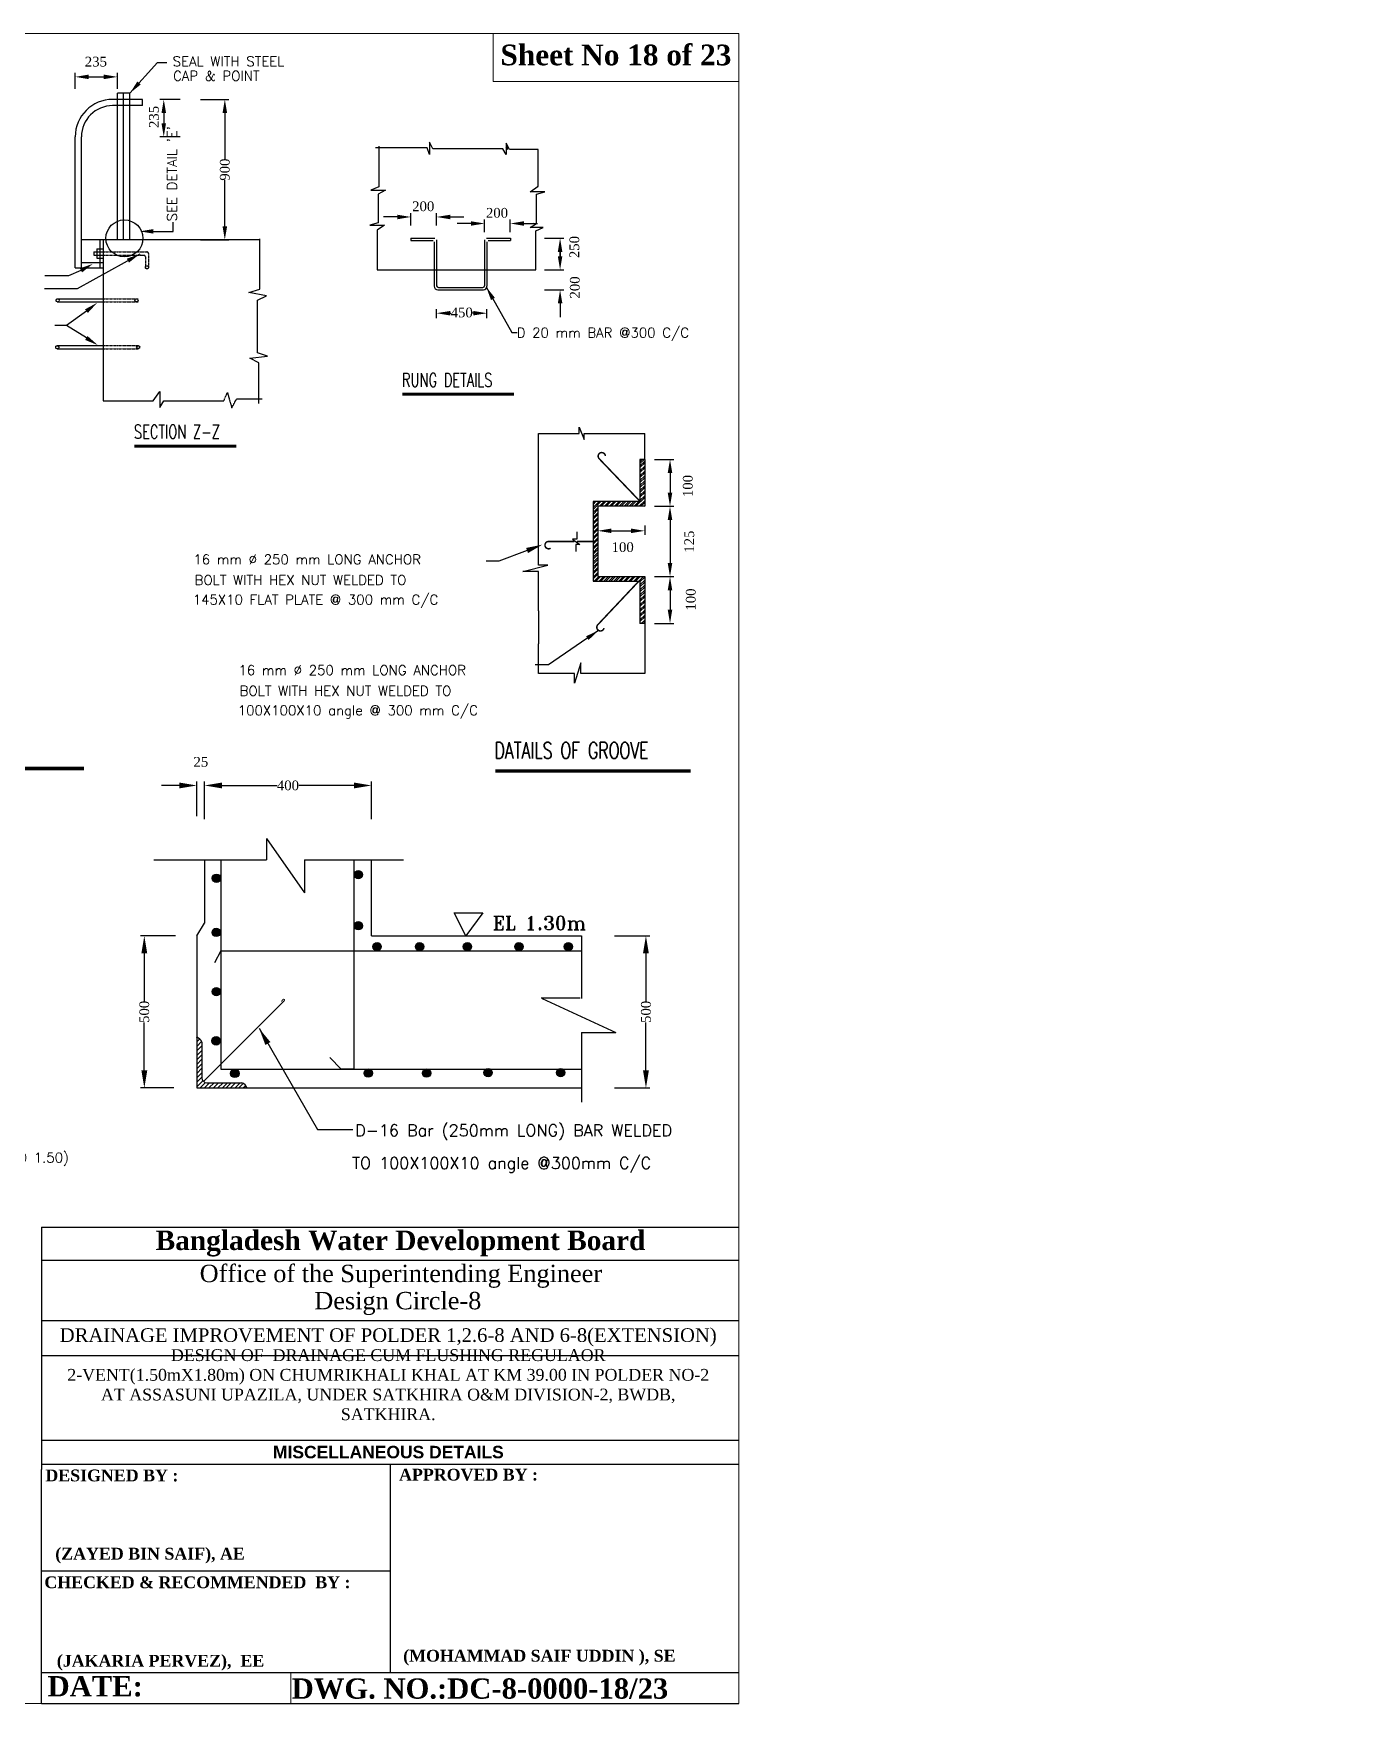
# Model space of a CAD drawing. Extents: x -545075 to 1728153, y -708141 to -305611.
# Drawn here: x 1066525 to 1100137, y -654682 to -611896 of the extents above; entities that cross this region are included whole.
import ezdxf
from ezdxf.enums import TextEntityAlignment as Align

# ---------------------------------------------------------------- set-up
doc = ezdxf.new("R2010")
doc.units = 0
doc.header["$MEASUREMENT"] = 0
doc.linetypes.add('HIDDEN', pattern=[0.375, 0.25, -0.125])
doc.layers.get('0').update_dxf_attribs({"linetype": 'CONTINUOUS'})
doc.layers.get('DEFPOINTS').update_dxf_attribs({"linetype": 'CONTINUOUS'})
doc.layers.add('Left Bank Profile', color=7, linetype='CONTINUOUS', lineweight=25)
doc.layers.add('LINE', color=7, linetype='CONTINUOUS')
doc.styles.add('Arial-200', font='arial.ttf')
doc.styles.add('BIG', font='ROMANT.SHX')
doc.styles.get("Standard").update_dxf_attribs({"font": 'times.ttf', "height": 250})
doc.dimstyles.new('3', dxfattribs={"dimtxt": 225, "dimasz": 350, "dimexe": 100, "dimexo": 25, "dimgap": 9, "dimtad": 0, "dimdec": 0, "dimzin": 0, "dimdsep": 46, "dimtxsty": 'Standard', "dimcen": 0, "dimclrt": 256, "dimadec": 0, "dimazin": 0, "dimtfac": 1, "dimtdec": 0, "dimtofl": 0, "dimtmove": 2, "dimatfit": 3, "dimfxl": 1, "dimtolj": 1, "dimtzin": 0, "dimarcsym": 0})

# ---------------------------------------------------------------- blocks, each defined once
blk = doc.blocks.new('*D52')
at = {"layer": 'DEFPOINTS', "color": 0, "lineweight": -2}
for p in [(1070780, -613586), (1070781, -617186), (1071428, -617186)]:
    blk.add_point(p, dxfattribs=at)
at = {"layer": 'LINE', "color": 0, "lineweight": -2}
for p, q in [((1070805, -613586), (1071528, -613586)), ((1071428, -613936), (1071428, -615114)), ((1071428, -616836), (1071428, -615658)), ((1070806, -617186), (1071528, -617186))]:
    blk.add_line(p, q, dxfattribs=at)
for points in [[(1071370, -613936), (1071487, -613936), (1071428, -613586)], [(1071370, -616836), (1071487, -616836), (1071428, -617186)]]:
    blk.add_solid(points, dxfattribs=at)
at = {"layer": 'LINE', "insert": (1071428, -615386), "char_height": 250, "attachment_point": 5, "rotation": 90}
blk.add_mtext('\\A1;900', dxfattribs=at)
blk = doc.blocks.new('*D66')
at = {"layer": 'DEFPOINTS', "color": 0, "lineweight": -2}
for p in [(1079596, -617953), (1079596, -618464), (1080016, -618464)]:
    blk.add_point(p, dxfattribs=at)
at = {"layer": 'LINE', "color": 0, "lineweight": -2}
for p, q in [((1080016, -617603), (1080016, -617253)), ((1079621, -617953), (1080116, -617953)), ((1079621, -618464), (1080116, -618464)), ((1080016, -618814), (1080016, -619164))]:
    blk.add_line(p, q, dxfattribs=at)
for points in [[(1079958, -617603), (1080075, -617603), (1080016, -617953)], [(1079958, -618814), (1080075, -618814), (1080016, -618464)]]:
    blk.add_solid(points, dxfattribs=at)
at = {"layer": 'LINE', "insert": (1080394, -618404), "char_height": 250, "attachment_point": 5, "rotation": 90}
blk.add_mtext('\\A1;200', dxfattribs=at)
blk = doc.blocks.new('*D69')
at = {"layer": 'DEFPOINTS', "color": 0, "lineweight": -2}
for p in [(1078143, -619064), (1076852, -619220), (1078143, -619220)]:
    blk.add_point(p, dxfattribs=at)
at = {"layer": 'LINE', "color": 0, "lineweight": -2}
for p, q in [((1076852, -619195), (1076852, -618964)), ((1077202, -619064), (1077221, -619064)), ((1077793, -619064), (1077774, -619064)), ((1078143, -619195), (1078143, -618964))]:
    blk.add_line(p, q, dxfattribs=at)
for points in [[(1077202, -619006), (1077202, -619122), (1076852, -619064)], [(1077793, -619006), (1077793, -619122), (1078143, -619064)]]:
    blk.add_solid(points, dxfattribs=at)
at = {"layer": 'LINE', "insert": (1077497, -619047), "char_height": 250, "attachment_point": 5}
blk.add_mtext('\\A1;450', dxfattribs=at)
blk = doc.blocks.new('*D37')
at = {"layer": 'DEFPOINTS', "color": 0, "lineweight": -2}
for p in [(1079596, -617144), (1079596, -617953), (1080016, -617953)]:
    blk.add_point(p, dxfattribs=at)
at = {"layer": 'LINE', "color": 0, "lineweight": -2}
for p, q in [((1079621, -617144), (1080116, -617144)), ((1080016, -617494), (1080016, -617603)), ((1079621, -617953), (1080116, -617953))]:
    blk.add_line(p, q, dxfattribs=at)
for points in [[(1079958, -617494), (1080075, -617494), (1080016, -617144)], [(1079958, -617603), (1080075, -617603), (1080016, -617953)]]:
    blk.add_solid(points, dxfattribs=at)
at = {"layer": 'LINE', "insert": (1080383, -617370), "char_height": 250, "attachment_point": 5, "rotation": 90}
blk.add_mtext('\\A1;250', dxfattribs=at)
blk = doc.blocks.new('*D38')
at = {"layer": 'DEFPOINTS', "color": 0, "lineweight": -2}
for p in [(1078741, -616766), (1078081, -617010), (1078741, -617010)]:
    blk.add_point(p, dxfattribs=at)
at = {"layer": 'LINE', "color": 0, "lineweight": -2}
for p, q in [((1077731, -616766), (1077381, -616766)), ((1078081, -616985), (1078081, -616666)), ((1078741, -616985), (1078741, -616666)), ((1079091, -616766), (1079441, -616766))]:
    blk.add_line(p, q, dxfattribs=at)
for points in [[(1077731, -616708), (1077731, -616824), (1078081, -616766)], [(1079091, -616708), (1079091, -616824), (1078741, -616766)]]:
    blk.add_solid(points, dxfattribs=at)
at = {"layer": 'LINE', "insert": (1078400, -616494), "char_height": 250, "attachment_point": 5}
blk.add_mtext('\\A1;200', dxfattribs=at)
blk = doc.blocks.new('*D39')
at = {"layer": 'DEFPOINTS', "color": 0, "lineweight": -2}
for p in [(1076193, -616843), (1076852, -616599), (1076852, -616843)]:
    blk.add_point(p, dxfattribs=at)
at = {"layer": 'LINE', "color": 0, "lineweight": -2}
for p, q in [((1076193, -616818), (1076193, -616499)), ((1076852, -616818), (1076852, -616499)), ((1075843, -616599), (1075493, -616599)), ((1077202, -616599), (1077552, -616599))]:
    blk.add_line(p, q, dxfattribs=at)
for points in [[(1075843, -616541), (1075843, -616658), (1076193, -616599)], [(1077202, -616541), (1077202, -616658), (1076852, -616599)]]:
    blk.add_solid(points, dxfattribs=at)
at = {"layer": 'LINE', "insert": (1076511, -616327), "char_height": 250, "attachment_point": 5}
blk.add_mtext('\\A1;200', dxfattribs=at)
blk = doc.blocks.new('*D41')
at = {"layer": 'DEFPOINTS', "color": 0, "lineweight": -2}
for p in [(1070306, -613586), (1069864, -614546), (1070307, -614546)]:
    blk.add_point(p, dxfattribs=at)
at = {"layer": 'LINE', "color": 0, "lineweight": -2}
for p, q in [((1070281, -613586), (1069764, -613586)), ((1069864, -613936), (1069864, -614196)), ((1070282, -614546), (1069764, -614546))]:
    blk.add_line(p, q, dxfattribs=at)
for points in [[(1069806, -613936), (1069923, -613936), (1069864, -613586)], [(1069806, -614196), (1069923, -614196), (1069864, -614546)]]:
    blk.add_solid(points, dxfattribs=at)
at = {"layer": 'LINE', "insert": (1069613, -614037), "char_height": 250, "attachment_point": 5, "rotation": 90}
blk.add_mtext('\\A1;235', dxfattribs=at)
blk = doc.blocks.new('*D42')
at = {"layer": 'DEFPOINTS', "color": 0, "lineweight": -2}
for p in [(1068677, -613010), (1067595, -613337), (1068677, -613337)]:
    blk.add_point(p, dxfattribs=at)
at = {"layer": 'LINE', "color": 0, "lineweight": -2}
for p, q in [((1067595, -613312), (1067595, -612910)), ((1067945, -613010), (1068327, -613010)), ((1068677, -613312), (1068677, -612910))]:
    blk.add_line(p, q, dxfattribs=at)
for points in [[(1067945, -612951), (1067945, -613068), (1067595, -613010)], [(1068327, -612951), (1068327, -613068), (1068677, -613010)]]:
    blk.add_solid(points, dxfattribs=at)
at = {"layer": 'LINE', "insert": (1068126, -612621), "char_height": 250, "attachment_point": 5}
blk.add_mtext('\\A1;235', dxfattribs=at)
blk = doc.blocks.new('*D88')
at = {"layer": 'DEFPOINTS', "color": 0, "lineweight": -2}
for p in [(1082406, -624011), (1082406, -625811), (1082832, -625811)]:
    blk.add_point(p, dxfattribs=at)
at = {"layer": 'LINE', "color": 0, "lineweight": -2}
for p, q in [((1082431, -624011), (1082932, -624011)), ((1082832, -624361), (1082832, -625461)), ((1082431, -625811), (1082932, -625811))]:
    blk.add_line(p, q, dxfattribs=at)
for points in [[(1082773, -624361), (1082890, -624361), (1082832, -624011)], [(1082773, -625461), (1082890, -625461), (1082832, -625811)]]:
    blk.add_solid(points, dxfattribs=at)
at = {"layer": 'LINE', "insert": (1083288, -623491), "char_height": 250, "attachment_point": 5, "rotation": 90}
blk.add_mtext('\\A1;100', dxfattribs=at)
blk = doc.blocks.new('*D89')
at = {"layer": 'DEFPOINTS', "color": 0, "lineweight": -2}
for p in [(1082406, -622810), (1082406, -624011), (1082832, -624011)]:
    blk.add_point(p, dxfattribs=at)
at = {"layer": 'LINE', "color": 0, "lineweight": -2}
for p, q in [((1082431, -622810), (1082932, -622810)), ((1082832, -623160), (1082832, -623661)), ((1082431, -624011), (1082932, -624011))]:
    blk.add_line(p, q, dxfattribs=at)
for points in [[(1082773, -623160), (1082890, -623160), (1082832, -622810)], [(1082773, -623661), (1082890, -623661), (1082832, -624011)]]:
    blk.add_solid(points, dxfattribs=at)
at = {"layer": 'LINE', "insert": (1083326, -624917), "char_height": 250, "attachment_point": 5, "rotation": 90}
blk.add_mtext('\\A1;125', dxfattribs=at)
blk = doc.blocks.new('*D90')
at = {"layer": 'DEFPOINTS', "color": 0, "lineweight": -2}
for p in [(1082406, -625811), (1082406, -627011), (1082832, -627011)]:
    blk.add_point(p, dxfattribs=at)
at = {"layer": 'LINE', "color": 0, "lineweight": -2}
for p, q in [((1082431, -625811), (1082932, -625811)), ((1082832, -626161), (1082832, -626661)), ((1082431, -627011), (1082932, -627011))]:
    blk.add_line(p, q, dxfattribs=at)
for points in [[(1082773, -626161), (1082890, -626161), (1082832, -625811)], [(1082773, -626661), (1082890, -626661), (1082832, -627011)]]:
    blk.add_solid(points, dxfattribs=at)
at = {"layer": 'LINE', "insert": (1083364, -626399), "char_height": 250, "attachment_point": 5, "rotation": 90}
blk.add_mtext('\\A1;100', dxfattribs=at)
blk = doc.blocks.new('*D212')
at = {"layer": 'DEFPOINTS', "color": 0, "lineweight": -2}
for p in [(1080983, -624480), (1082183, -624480), (1082183, -624639)]:
    blk.add_point(p, dxfattribs=at)
at = {"layer": 'LINE', "color": 0, "lineweight": -2}
for p, q in [((1080983, -624505), (1080983, -624739)), ((1081333, -624639), (1081833, -624639)), ((1082183, -624505), (1082183, -624739))]:
    blk.add_line(p, q, dxfattribs=at)
for points in [[(1081333, -624580), (1081333, -624697), (1080983, -624639)], [(1081833, -624580), (1081833, -624697), (1082183, -624639)]]:
    blk.add_solid(points, dxfattribs=at)
at = {"layer": 'LINE', "insert": (1081620, -625058), "char_height": 250, "attachment_point": 5}
blk.add_mtext('\\A1;100', dxfattribs=at)
blk = doc.blocks.new('*D224')
at = {"layer": 'DEFPOINTS', "color": 0, "lineweight": -2}
for p in [(1070907, -631162), (1070709, -631974), (1070907, -631974)]:
    blk.add_point(p, dxfattribs=at)
at = {"layer": 'LINE', "color": 0, "lineweight": -2}
for p, q in [((1070709, -631949), (1070709, -631062)), ((1070907, -631949), (1070907, -631062)), ((1070259, -631162), (1069809, -631162)), ((1071357, -631162), (1071807, -631162))]:
    blk.add_line(p, q, dxfattribs=at)
for points in [[(1070259, -631087), (1070259, -631237), (1070709, -631162)], [(1071357, -631087), (1071357, -631237), (1070907, -631162)]]:
    blk.add_solid(points, dxfattribs=at)
at = {"layer": 'LINE', "insert": (1070815, -630558), "char_height": 250, "attachment_point": 5}
blk.add_mtext('\\A1;25', dxfattribs=at)
blk = doc.blocks.new('*D225')
at = {"layer": 'DEFPOINTS', "color": 0, "lineweight": -2}
for p in [(1075183, -631162), (1070907, -632053), (1075183, -632053)]:
    blk.add_point(p, dxfattribs=at)
at = {"layer": 'LINE', "color": 0, "lineweight": -2}
for p, q in [((1070907, -632028), (1070907, -631062)), ((1075183, -632028), (1075183, -631062)), ((1071357, -631162), (1072768, -631162)), ((1074733, -631162), (1073321, -631162))]:
    blk.add_line(p, q, dxfattribs=at)
for points in [[(1071357, -631087), (1071357, -631237), (1070907, -631162)], [(1074733, -631087), (1074733, -631237), (1075183, -631162)]]:
    blk.add_solid(points, dxfattribs=at)
at = {"layer": 'LINE', "insert": (1073045, -631162), "char_height": 250, "attachment_point": 5}
blk.add_mtext('\\A1;400', dxfattribs=at)
blk = doc.blocks.new('*D226')
at = {"layer": 'DEFPOINTS', "color": 0, "lineweight": -2}
for p in [(1081389, -635012), (1081389, -638912), (1082215, -638912)]:
    blk.add_point(p, dxfattribs=at)
at = {"layer": 'LINE', "color": 0, "lineweight": -2}
for p, q in [((1081414, -635012), (1082315, -635012)), ((1082215, -635462), (1082215, -636692)), ((1082215, -638462), (1082215, -637232)), ((1081414, -638912), (1082315, -638912))]:
    blk.add_line(p, q, dxfattribs=at)
for points in [[(1082140, -635462), (1082290, -635462), (1082215, -635012)], [(1082140, -638462), (1082290, -638462), (1082215, -638912)]]:
    blk.add_solid(points, dxfattribs=at)
at = {"layer": 'LINE', "insert": (1082215, -636962), "char_height": 250, "attachment_point": 5, "rotation": 90}
blk.add_mtext('\\A1;500', dxfattribs=at)
blk = doc.blocks.new('*D227')
at = {"layer": 'DEFPOINTS', "color": 0, "lineweight": -2}
for p in [(1070188, -635012), (1069366, -638912), (1070146, -638912)]:
    blk.add_point(p, dxfattribs=at)
at = {"layer": 'LINE', "color": 0, "lineweight": -2}
for p, q in [((1070163, -635012), (1069266, -635012)), ((1069366, -635462), (1069366, -636692)), ((1069366, -638462), (1069366, -637232)), ((1070121, -638912), (1069266, -638912))]:
    blk.add_line(p, q, dxfattribs=at)
for points in [[(1069291, -635462), (1069441, -635462), (1069366, -635012)], [(1069291, -638462), (1069441, -638462), (1069366, -638912)]]:
    blk.add_solid(points, dxfattribs=at)
at = {"layer": 'LINE', "insert": (1069366, -636962), "char_height": 250, "attachment_point": 5, "rotation": 90}
blk.add_mtext('\\A1;500', dxfattribs=at)

msp = doc.modelspace()

# ---------------------------------------------------------------- hatches: boundary and pattern name
at = {"layer": 'LINE'}
for points in [[(1071322.201, -633537.68, 1), (1071107.734, -633537.68, 0.387338109), (1071205.05, -633644.454), (1071224.886, -633644.454, 0.387338109)], [(1074955.619, -633447.68, 1), (1074741.151, -633447.68, 0.387338109), (1074838.467, -633554.454), (1074858.303, -633554.454, 0.387338109)], [(1071314.619, -634926.68, 1), (1071100.151, -634926.68, 0.387338109), (1071197.467, -635033.454), (1071217.303, -635033.454, 0.387338109)], [(1074955.619, -634755.68, 1), (1074741.151, -634755.68, 0.387338109), (1074838.467, -634862.454), (1074858.303, -634862.454, 0.387338109)], [(1075436.608, -635290.712, 1), (1075222.141, -635290.712, 0.387338109), (1075319.456, -635397.486), (1075339.292, -635397.486, 0.387338109)], [(1076524.561, -635290.712, 1), (1076310.094, -635290.712, 0.387338109), (1076407.41, -635397.486), (1076427.246, -635397.486, 0.387338109)], [(1077748.671, -635290.712, 1), (1077534.204, -635290.712, 0.387338109), (1077631.519, -635397.486), (1077651.355, -635397.486, 0.387338109)], [(1079067.892, -635290.712, 1), (1078853.425, -635290.712, 0.387338109), (1078950.741, -635397.486), (1078970.577, -635397.486, 0.387338109)], [(1080334.159, -635290.712, 1), (1080119.692, -635290.712, 0.387338109), (1080217.007, -635397.486), (1080236.843, -635397.486, 0.387338109)], [(1071318.619, -636444.68, 1), (1071104.151, -636444.68, 0.387338109), (1071201.467, -636551.454), (1071221.303, -636551.454, 0.387338109)], [(1071312.619, -637703.68, 1), (1071098.151, -637703.68, 0.387338109), (1071195.467, -637810.454), (1071215.303, -637810.454, 0.387338109)], [(1071791.619, -638538.68, 1), (1071577.151, -638538.68, 0.387338109), (1071674.467, -638645.454), (1071694.303, -638645.454, 0.387338109)], [(1075209.656, -638529.945, 1), (1074995.189, -638529.945, 0.387338109), (1075092.505, -638636.719), (1075112.341, -638636.719, 0.387338109)], [(1076702.706, -638529.945, 1), (1076488.239, -638529.945, 0.387338109), (1076585.554, -638636.719), (1076605.39, -638636.719, 0.387338109)], [(1078280.001, -638519.714, 1), (1078065.533, -638519.714, 0.387338109), (1078162.849, -638626.488), (1078182.685, -638626.488, 0.387338109)], [(1080137.795, -638519.714, 1), (1079923.328, -638519.714, 0.387338109), (1080020.644, -638626.488), (1080040.48, -638626.488, 0.387338109)]]:
    msp.add_hatch(color=256, dxfattribs=at).paths.add_polyline_path(points)

# ---------------------------------------------------------------- linework, layer by layer
at = {"linetype": 'Continuous'}
for p, q in [((1068677.222, -617186.084), (1068677.222, -613426.084)), ((1068837.222, -617186.084), (1068837.222, -613426.084)), ((1068997.222, -617186.084), (1068997.222, -613426.084)), ((1068494.816, -613586.084), (1068494.816, -613586.084)), ((1069317.222, -613746.084), (1069317.222, -613586.084)), ((1067594.816, -617902.097), (1067594.816, -614546.084)), ((1067754.816, -617902.097), (1067754.816, -614546.084)), ((1076611.535, -614829.432), (1075290.875, -614829.432)), ((1075374.283, -614787.777), (1075374.283, -615829.161)), ((1076674.092, -614996.054), (1076611.535, -614829.432)), ((1076674.092, -614683.638), (1076674.092, -614996.054)), ((1076757.501, -614850.26), (1076674.092, -614683.638)), ((1078634.196, -614704.466), (1078634.196, -614996.054)), ((1078717.605, -614871.088), (1078634.196, -614704.466)), ((1078550.787, -614850.26), (1076757.501, -614850.26)), ((1078634.196, -614996.054), (1078550.787, -614850.26)), ((1079455.404, -614871.088), (1078717.605, -614871.088)), ((1079455.404, -615808.334), (1079455.404, -614871.088)), ((1075374.283, -615829.161), (1075165.762, -615912.472)), ((1075165.762, -615912.472), (1075541.101, -615912.472)), ((1075541.101, -615912.472), (1075353.431, -616016.611)), ((1075353.431, -616016.611), (1075353.431, -616745.58)), ((1079246.883, -615954.127), (1079455.404, -615808.334)), ((1079622.222, -615954.127), (1079246.883, -615954.127)), ((1079413.7, -616016.611), (1079622.222, -615954.127)), ((1079413.7, -616766.407), (1079413.7, -616016.611)), ((1075353.431, -616745.58), (1075144.91, -616808.063)), ((1075144.91, -616808.063), (1075520.249, -616808.063)), ((1075520.249, -616808.063), (1075332.579, -616933.029)), ((1075332.579, -616933.029), (1075332.579, -617953.586)), ((1079246.883, -616870.546), (1079413.7, -616766.407)), ((1079580.517, -616870.546), (1079246.883, -616870.546)), ((1079392.848, -616953.857), (1079580.517, -616870.546)), ((1079392.848, -617953.586), (1079392.848, -616953.857)), ((1076192.597, -617143.586), (1076807.597, -617143.586)), ((1076192.597, -617143.586), (1076192.597, -617203.586)), ((1076192.597, -617203.586), (1076762.597, -617203.586)), ((1076792.597, -617233.586), (1076792.597, -618373.586)), ((1076852.597, -617188.586), (1076852.597, -618358.586)), ((1078082.597, -617188.586), (1078082.597, -618358.586)), ((1078127.597, -617143.586), (1078742.597, -617143.586)), ((1078142.597, -617233.586), (1078142.597, -618373.586)), ((1078172.597, -617203.586), (1078742.597, -617203.586)), ((1078742.597, -617143.586), (1078742.597, -617203.586)), ((1075332.579, -617953.586), (1079392.848, -617953.586)), ((1076882.597, -618463.586), (1078052.597, -618463.586)), ((1076897.597, -618403.586), (1078037.597, -618403.586)), ((1080508.159, -621979.719), (1080629.359, -622302.519)), ((1080508.159, -622141.719), (1080508.159, -621979.719)), ((1079461.759, -625520.919), (1079461.759, -622141.719)), ((1079461.759, -622141.719), (1080508.159, -622141.719)), ((1080629.359, -622141.719), (1082182.941, -622141.719)), ((1080629.359, -622302.519), (1080629.359, -622141.719)), ((1082182.941, -622810.701), (1082182.941, -622141.719)), ((1079058.559, -625682.919), (1079702.959, -625520.919)), ((1079702.959, -625520.919), (1079461.759, -625520.919)), ((1079461.759, -625682.919), (1079058.559, -625682.919)), ((1079461.759, -626692.119), (1079461.759, -625682.919)), ((1082182.941, -627010.701), (1082182.941, -628297.719)), ((1079461.759, -628297.719), (1079461.759, -627529.719)), ((1080548.959, -628016.919), (1080388.159, -628540.119)), ((1080548.959, -628297.719), (1080548.959, -628016.919)), ((1080388.159, -628297.719), (1079461.759, -628297.719)), ((1080388.159, -628540.119), (1080388.159, -628297.719)), ((1082182.941, -628297.719), (1080548.959, -628297.719))]:
    msp.add_line(p, q, dxfattribs=at)
for p, q in [((1068997.222, -613426.084), (1068677.222, -613426.084)), ((1069317.222, -613586.084), (1068554.816, -613586.084)), ((1069317.222, -613746.084), (1068554.816, -613746.084)), ((1072325.257, -617186.084), (1067754.816, -617186.084)), ((1072325.257, -618451.973), (1072325.257, -617161.797)), ((1068069.637, -617494.98), (1068309.637, -617494.98)), ((1068069.637, -617574.98), (1068309.637, -617574.98)), ((1068149.637, -617414.98), (1068309.637, -617414.98)), ((1068149.637, -617654.98), (1068309.637, -617654.98)), ((1067594.816, -617902.097), (1068309.637, -617902.097)), ((1072044.455, -618536.114), (1072325.257, -618451.973)), ((1072493.739, -618620.256), (1072044.455, -618536.114)), ((1072269.097, -618732.446), (1072493.739, -618620.256)), ((1067132.544, -618694.98), (1068309.637, -618694.98)), ((1067132.544, -618774.98), (1068309.637, -618774.98)), ((1072269.097, -620078.716), (1072269.097, -618732.446)), ((1067132.544, -619894.98), (1068309.637, -619894.98)), ((1067132.544, -619974.98), (1068309.637, -619974.98)), ((1072072.535, -620218.952), (1072521.819, -620162.858)), ((1072297.177, -620331.142), (1072072.535, -620218.952)), ((1072521.819, -620162.858), (1072269.097, -620078.716)), ((1072297.177, -621377.696), (1072297.177, -620331.142)), ((1069596.227, -621311.56), (1069760.473, -621065.481)), ((1069760.473, -621065.481), (1069760.473, -621475.612)), ((1068309.637, -621311.56), (1069596.227, -621311.56)), ((1069760.473, -621475.612), (1069869.97, -621311.56)), ((1069869.97, -621311.56), (1071402.928, -621311.56)), ((1071731.42, -621256.875), (1072382.378, -621256.875)), ((1082182.941, -622810.701), (1082062.941, -622810.701)), ((1079461.759, -626692.119), (1079461.759, -627529.719)), ((1082182.941, -627010.701), (1082062.941, -627010.701))]:
    msp.add_line(p, q)
at = {"color": 0, "linetype": 'Continuous'}
for p, q in [((1078634.196, -614833.8), (1078660.726, -614802.183)), ((1078672.497, -614864.979), (1078660.935, -614802.296)), ((1078634.196, -614861.533), (1078672.289, -614864.866)), ((1075191.927, -615911.628), (1075191.927, -615911.628)), ((1079422.64, -615831.242), (1079455.404, -615797.094)), ((1075345.628, -616757.245), (1075345.628, -616757.245)), ((1079340.973, -616740.705), (1079340.973, -616740.705)), ((1076190.657, -617155.452), (1076190.657, -617155.452)), ((1082062.941, -622915.428), (1082168.45, -622809.919)), ((1082062.941, -622870.428), (1082122.668, -622810.701)), ((1082062.941, -622971.777), (1082182.941, -622851.777)), ((1082062.941, -623016.777), (1082182.941, -622896.777)), ((1082062.941, -623099.056), (1082182.941, -622979.056)), ((1082062.941, -623144.056), (1082182.941, -623024.056)), ((1082062.941, -623226.335), (1082182.941, -623106.335)), ((1082062.941, -623271.335), (1082182.941, -623151.335)), ((1082062.941, -623353.615), (1082182.941, -623233.615)), ((1082062.941, -623398.615), (1082182.941, -623278.615)), ((1082062.941, -623480.894), (1082182.941, -623360.894)), ((1081959.971, -624010.701), (1082182.941, -623787.731)), ((1082062.941, -623525.894), (1082182.941, -623405.894)), ((1082062.941, -623608.173), (1082182.941, -623488.173)), ((1082062.941, -623653.173), (1082182.941, -623533.173)), ((1082062.941, -623735.452), (1082182.941, -623615.452)), ((1082062.941, -623780.452), (1082182.941, -623660.452)), ((1082062.941, -623862.731), (1082182.941, -623742.731)), ((1080862.941, -624089.498), (1081061.738, -623890.701)), ((1080862.941, -623917.218), (1080889.458, -623890.701)), ((1080862.941, -624044.498), (1081016.738, -623890.701)), ((1080862.941, -623962.218), (1080934.458, -623890.701)), ((1080862.941, -624171.777), (1080982.941, -624051.777)), ((1080862.941, -624216.777), (1080982.941, -624096.777)), ((1080862.941, -624299.056), (1080982.941, -624179.056)), ((1080862.941, -624344.056), (1080982.941, -624224.056)), ((1081024.017, -624010.701), (1081144.017, -623890.701)), ((1081069.017, -624010.701), (1081189.017, -623890.701)), ((1081151.296, -624010.701), (1081271.296, -623890.701)), ((1081196.296, -624010.701), (1081316.296, -623890.701)), ((1081278.575, -624010.701), (1081398.575, -623890.701)), ((1081323.575, -624010.701), (1081443.575, -623890.701)), ((1081405.855, -624010.701), (1081525.855, -623890.701)), ((1081450.855, -624010.701), (1081570.855, -623890.701)), ((1081533.134, -624010.701), (1081653.134, -623890.701)), ((1081578.134, -624010.701), (1081698.134, -623890.701)), ((1081660.413, -624010.701), (1081780.413, -623890.701)), ((1081705.413, -624010.701), (1081825.413, -623890.701)), ((1081787.692, -624010.701), (1081907.692, -623890.701)), ((1081832.692, -624010.701), (1081952.692, -623890.701)), ((1081914.971, -624010.701), (1082034.971, -623890.701)), ((1082042.251, -624010.701), (1082182.941, -623870.011)), ((1082087.251, -624010.701), (1082182.941, -623915.011)), ((1082169.53, -624010.701), (1082182.941, -623997.29)), ((1080862.941, -624426.335), (1080982.941, -624306.335)), ((1080862.941, -624471.335), (1080982.941, -624351.335)), ((1080862.941, -624553.615), (1080982.941, -624433.615)), ((1080862.941, -624598.615), (1080982.941, -624478.615)), ((1080862.941, -624680.894), (1080982.941, -624560.894)), ((1080862.941, -624725.894), (1080982.941, -624605.894)), ((1080862.941, -624808.173), (1080982.941, -624688.173)), ((1080862.941, -624853.173), (1080982.941, -624733.173)), ((1080862.941, -624935.452), (1080982.941, -624815.452)), ((1080862.941, -624980.452), (1080982.941, -624860.452)), ((1080862.941, -625062.731), (1080982.941, -624942.731)), ((1080862.941, -625107.731), (1080982.941, -624987.731)), ((1080862.941, -625190.011), (1080982.941, -625070.011)), ((1080862.941, -625235.011), (1080982.941, -625115.011)), ((1080862.941, -625317.29), (1080982.941, -625197.29)), ((1080862.941, -625362.29), (1080982.941, -625242.29)), ((1080862.941, -625444.569), (1080982.941, -625324.569)), ((1080862.941, -625489.569), (1080982.941, -625369.569)), ((1080862.941, -625571.848), (1080982.941, -625451.848)), ((1080862.941, -625616.848), (1080982.941, -625496.848)), ((1080862.941, -625699.128), (1080982.941, -625579.128)), ((1080862.941, -625744.128), (1080982.941, -625624.128)), ((1080862.941, -625826.407), (1080982.941, -625706.407)), ((1080862.941, -625871.407), (1080982.941, -625751.407)), ((1080885.926, -625930.701), (1081005.926, -625810.701)), ((1080930.926, -625930.701), (1081050.926, -625810.701)), ((1081013.205, -625930.701), (1081133.205, -625810.701)), ((1081058.205, -625930.701), (1081178.205, -625810.701)), ((1081140.484, -625930.701), (1081260.484, -625810.701)), ((1081185.484, -625930.701), (1081305.484, -625810.701)), ((1081267.764, -625930.701), (1081387.764, -625810.701)), ((1081312.764, -625930.701), (1081432.764, -625810.701)), ((1081395.043, -625930.701), (1081515.043, -625810.701)), ((1081440.043, -625930.701), (1081560.043, -625810.701)), ((1081522.322, -625930.701), (1081642.322, -625810.701)), ((1081567.322, -625930.701), (1081687.322, -625810.701)), ((1081649.601, -625930.701), (1081769.601, -625810.701)), ((1081694.601, -625930.701), (1081814.601, -625810.701)), ((1081776.881, -625930.701), (1081896.881, -625810.701)), ((1081821.881, -625930.701), (1081941.881, -625810.701)), ((1081904.16, -625930.701), (1082024.16, -625810.701)), ((1081949.16, -625930.701), (1082069.16, -625810.701)), ((1082031.439, -625930.701), (1082151.439, -625810.701)), ((1082062.941, -625944.199), (1082182.941, -625824.199)), ((1082062.941, -626026.478), (1082182.941, -625906.478)), ((1082062.941, -626071.478), (1082182.941, -625951.478)), ((1082062.941, -626153.757), (1082182.941, -626033.757)), ((1082062.941, -626198.757), (1082182.941, -626078.757)), ((1082062.941, -626281.037), (1082182.941, -626161.037)), ((1082062.941, -626326.037), (1082182.941, -626206.037)), ((1082062.941, -626408.316), (1082182.941, -626288.316)), ((1082062.941, -626453.316), (1082182.941, -626333.316)), ((1082062.941, -626535.595), (1082182.941, -626415.595)), ((1082062.941, -626580.595), (1082182.941, -626460.595)), ((1082062.941, -626662.874), (1082182.941, -626542.874)), ((1082062.941, -626707.874), (1082182.941, -626587.874)), ((1082062.941, -626790.154), (1082182.941, -626670.154)), ((1082062.941, -626835.154), (1082182.941, -626715.154)), ((1082062.941, -626917.433), (1082182.941, -626797.433)), ((1082062.941, -626962.433), (1082182.941, -626842.433)), ((1082096.952, -627010.701), (1082182.941, -626924.712)), ((1082141.952, -627010.701), (1082182.941, -626969.712))]:
    msp.add_line(p, q, dxfattribs=at)
at = {"color": 5}
for p, q in [((1069600.641, -616966.904), (1070107.023, -616966.904)), ((1070107.023, -616966.904), (1070107.023, -616727.729)), ((1067427.269, -618109.876), (1066818.52, -618109.876)), ((1067743.033, -617967.476), (1067427.269, -618109.876)), ((1067649.564, -618439.817), (1066806.52, -618439.817)), ((1067883.721, -619011.112), (1067372.342, -619381.071)), ((1067372.342, -619381.071), (1067073.52, -619381.071)), ((1067881.061, -619698.698), (1067372.342, -619381.071)), ((1078448.982, -625418.197), (1078121.428, -625418.197)), ((1079170.313, -625142.673), (1078448.982, -625418.197)), ((1079720.028, -628068.696), (1079376.096, -628068.696))]:
    msp.add_line(p, q, dxfattribs=at)
at = {"linetype": 'HIDDEN'}
for p, q in [((1068309.637, -617494.98), (1069433.487, -617494.98)), ((1068309.637, -617574.98), (1069353.487, -617574.98)), ((1069393.487, -617614.98), (1069393.487, -617889.957)), ((1069473.487, -617534.98), (1069473.487, -617889.957)), ((1068309.637, -618694.98), (1069209.637, -618694.98)), ((1068309.637, -618774.98), (1069209.637, -618774.98)), ((1068309.637, -619894.98), (1069209.637, -619894.98)), ((1068309.637, -619974.98), (1069209.637, -619974.98)), ((1071402.928, -621311.56), (1071494.361, -621097.223)), ((1071494.361, -621097.223), (1071606.682, -621489.885)), ((1071606.682, -621489.885), (1071731.42, -621256.875))]:
    msp.add_line(p, q, dxfattribs=at)
at = {"color": 0}
for p, q in [((1070708.555, -637617.752), (1070712.88, -637613.426)), ((1070708.555, -637732.657), (1070784.607, -637656.604)), ((1070708.555, -637847.561), (1070831.932, -637724.184)), ((1070708.555, -637962.466), (1070838.555, -637832.466)), ((1070708.555, -638077.371), (1070838.555, -637947.371)), ((1070708.555, -638192.276), (1070838.555, -638062.276)), ((1070708.555, -638307.181), (1070838.555, -638177.181)), ((1070708.555, -638422.086), (1070838.555, -638292.086)), ((1070708.555, -638536.991), (1070838.555, -638406.991)), ((1070708.555, -638651.895), (1070838.555, -638521.895)), ((1070708.555, -638766.8), (1070838.555, -638636.8)), ((1070708.555, -638881.705), (1070865.648, -638724.612)), ((1070793.171, -638911.993), (1070931.31, -638773.854)), ((1070908.076, -638911.993), (1071038.076, -638781.993)), ((1071022.981, -638911.993), (1071152.981, -638781.993)), ((1071137.886, -638911.993), (1071267.886, -638781.993)), ((1071252.791, -638911.993), (1071382.791, -638781.993)), ((1071367.696, -638911.993), (1071497.696, -638781.993)), ((1071461.115, -638911.993), (1071591.115, -638781.993)), ((1071576.019, -638911.993), (1071706.019, -638781.993)), ((1071690.924, -638911.993), (1071820.924, -638781.993)), ((1071785.463, -638911.993), (1071898.576, -638798.88)), ((1071900.368, -638911.993), (1071959.125, -638853.235))]:
    msp.add_line(p, q, dxfattribs=at)
at = {"color": 7, "linetype": 'ByBlock', "lineweight": 20}
msp.add_lwpolyline([(1024088.576, -654682.06), (1024088.576, -611896.246), (1084593.768, -611896.246), (1084593.768, -654682.06), (1024088.576, -654682.06)], close=True, dxfattribs=at)
for points in [[(1068229.637, -617186.084), (1068229.637, -617902.097)], [(1068309.637, -617186.084), (1068309.637, -621311.56)], [(1068069.637, -617494.98), (1068069.637, -617574.98)], [(1068069.637, -617494.98), (1068069.637, -617574.98)], [(1068149.637, -617414.98), (1068149.637, -617654.98)]]:
    msp.add_lwpolyline(points)
at = {"linetype": 'Continuous', "const_width": 38.4}
for points in [[(1082075.029, -623895.644), (1081018.448, -622792.946, -1.441957363), (1081177.184, -622720.663)], [(1080380.192, -624910.701), (1079723.32, -624910.701, 1.327936427), (1079773.44, -625085.067)], [(1082031.439, -625930.701), (1080983.9, -627042.697, 1.327936427), (1081142.636, -627130.552, -0.669707327)]]:
    msp.add_lwpolyline(points, format="xyb", dxfattribs=at)
at = {"linetype": 'Continuous'}
for points in [[(1082062.941, -622810.701), (1082062.941, -623890.701)], [(1082182.941, -622810.701), (1082182.941, -624010.701), (1082182.941, -624010.701)], [(1082062.941, -623890.701), (1080862.941, -623890.701), (1080862.941, -625930.701), (1082062.941, -625930.701), (1082062.941, -627010.701)], [(1082182.941, -624010.701), (1080982.941, -624010.701), (1080982.941, -625810.701), (1082182.941, -625810.701), (1082182.941, -627010.701)]]:
    msp.add_lwpolyline(points, dxfattribs=at)
at = {"linetype": 'Continuous', "const_width": 38.4}
msp.add_lwpolyline([(1080862.941, -624910.701), (1080446.238, -624910.701)], dxfattribs=at)
at = {"linetype": 'Continuous'}
for centre, radius in [((1068855.495, -617146.498), 472.649), ((1069165.218, -618736.873), 40), ((1069209.637, -619934.98), 40)]:
    msp.add_circle(centre, radius, dxfattribs=at)
at = {"linetype": 'HIDDEN'}
for centre in [(1069433.487, -617889.957), (1067145.389, -618734.98), (1067135.828, -619935.271)]:
    msp.add_circle(centre, 40, dxfattribs=at)
at = {"linetype": 'Continuous'}
for centre, radius, start, end in [((1068554.816, -614546.084), 960, 90, 180), ((1068554.816, -614546.084), 800, 90, 180), ((1076882.597, -618373.586), 90, 180, 270), ((1076897.597, -618358.586), 45, 180, 270), ((1078037.597, -618358.586), 45, 270, 0), ((1078052.597, -618373.586), 90, 270, 0)]:
    msp.add_arc(centre, radius, start, end, dxfattribs=at)
at = {"linetype": 'HIDDEN'}
for centre in [(1069355.071, -617623.109), (1069433.487, -617534.98)]:
    msp.add_arc(centre, 40, 0, 90, dxfattribs=at)
at = {"color": 5}
for points in [[(1069600.641, -617025.237), (1069600.641, -616908.571), (1069250.641, -616966.904)], [(1067714.943, -617916.352), (1067771.123, -618018.601), (1068049.781, -617798.936)], [(1067847.832, -618965.126), (1067919.611, -619057.098), (1068159.636, -618795.773)], [(1067911.955, -619649.217), (1067850.167, -619748.179), (1068177.945, -619884.062)], [(1079145.335, -625077.281), (1079195.29, -625208.065), (1079562.665, -624992.808)]]:
    msp.add_solid(points, dxfattribs=at)
at = {"layer": 'DEFPOINTS', "color": 0, "linetype": 'ByBlock'}
msp.add_point((1082467.363, -624038.67), dxfattribs=at)
msp.add_point((1082467.363, -624038.67), dxfattribs=at)
at = {"layer": 'Left Bank Profile'}
msp.add_lwpolyline([(1066735.86, -654682.06), (1084593.768, -654682.06)], dxfattribs=at)
msp.add_lwpolyline([(1066735.86, -654682.06), (1084593.768, -654682.06)], dxfattribs=at)
at = {"layer": 'LINE'}
for p, q in [((1068309.637, -617774.546), (1067754.816, -617774.546)), ((1072496.286, -632517.522), (1073470.425, -633912.371)), ((1072496.286, -632517.522), (1072496.286, -633068.974)), ((1069606.337, -633068.974), (1072496.286, -633068.974)), ((1073470.425, -633068.974), (1073470.425, -633912.371)), ((1073470.425, -633068.974), (1076003.19, -633068.974)), ((1075182.915, -635011.993), (1075182.915, -633068.974)), ((1077602.69, -635011.993), (1077305.66, -634423.446)), ((1077305.66, -634423.446), (1078033.176, -634423.446)), ((1078033.176, -634423.446), (1077602.69, -635011.993)), ((1070708.555, -635011.993), (1070906.555, -634686.993)), ((1075182.915, -635011.993), (1080565.065, -635011.993)), ((1080565.065, -635011.993), (1080565.065, -636617.829)), ((1079527.659, -636600.822), (1080534.27, -636600.822)), ((1079558.454, -636617.829), (1081441.791, -637493.665)), ((1080565.065, -637493.665), (1080565.065, -639277.774)), ((1080565.065, -637493.665), (1081441.791, -637493.665)), ((1070968.555, -638781.993), (1071865.916, -638781.993)), ((1070708.555, -638911.993), (1080565.065, -638911.993)), ((1070838.555, -638911.993), (1071683.555, -638911.993)), ((1066735.86, -642476.936), (1084593.768, -642476.936)), ((1066735.86, -642476.936), (1066735.86, -648689.127)), ((1066735.86, -643323.622), (1084593.768, -643323.622)), ((1066735.86, -644870.092), (1084593.768, -644870.092)), ((1066735.86, -645766.871), (1084593.768, -645766.871)), ((1066735.86, -647933.768), (1084593.768, -647933.768)), ((1066735.86, -648547.145), (1084593.768, -648547.145)), ((1075664.814, -648547.145), (1075664.814, -653889.584)), ((1066735.86, -654682.06), (1066735.86, -648689.127)), ((1066735.86, -651282.447), (1075664.814, -651282.447)), ((1066735.86, -653889.584), (1084593.768, -653889.584)), ((1070086.474, -653889.584), (1084593.768, -653889.584)), ((1070086.474, -653889.584), (1084593.768, -653889.584)), ((1070086.474, -653889.584), (1084593.768, -653889.584))]:
    msp.add_line(p, q, dxfattribs=at)
at = {"layer": 'LINE', "linetype": 'Continuous'}
for p, q in [((1070906.555, -633068.974), (1070906.555, -634686.993)), ((1070708.555, -635011.993), (1070708.555, -638911.993)), ((1070708.555, -635011.993), (1070708.555, -638911.993)), ((1070838.555, -637741.993), (1070838.555, -638651.993))]:
    msp.add_line(p, q, dxfattribs=at)
at = {"layer": 'LINE', "lineweight": 25}
for p, q in [((1071323.577, -633068.974), (1071323.577, -638427.798)), ((1074736.808, -633068.974), (1074736.808, -638427.798)), ((1071323.577, -635397.486), (1071166.606, -635705.152)), ((1071323.577, -635397.486), (1080565.065, -635397.486)), ((1074406.965, -638427.798), (1074117.015, -638128.27)), ((1071323.577, -638427.798), (1080565.065, -638427.798)), ((1074736.808, -638427.798), (1074406.965, -638427.798))]:
    msp.add_line(p, q, dxfattribs=at)
at = {"layer": 'LINE', "lineweight": 9}
msp.add_line((1084593.768, -642476.936), (1084593.768, -654682.06), dxfattribs=at)
at = {"layer": 'LINE', "color": 7, "lineweight": 9}
for p, q in [((1073118.395, -653889.584), (1073118.395, -654682.06)), ((1084593.768, -654682.06), (1067330.091, -654682.06)), ((1080909.716, -654682.06), (1082117.051, -654682.06))]:
    msp.add_line(p, q, dxfattribs=at)
at = {"layer": 'LINE', "lineweight": 9}
msp.add_lwpolyline([(1084593.768, -611896.246), (1078299.806, -611896.246), (1078299.806, -613130.869), (1084593.768, -613130.869)], close=True, dxfattribs=at)
at = {"layer": 'LINE'}
for points, const_width in [([(1075977.553, -621139.961), (1078835.281, -621139.961)], 75), ([(1069107.566, -622471.766), (1071725.233, -622471.766)], 75), ([(1055393.305, -630726.463), (1067822.317, -630726.463)], 90), ([(1078353.755, -630790.325), (1083364.08, -630790.325)], 90)]:
    msp.add_lwpolyline(points, dxfattribs=dict(at, const_width=const_width))
msp.add_lwpolyline([(1080441.536, -624665.297), (1080441.536, -624852.827), (1080337.258, -624852.827), (1080518.009, -624991.737), (1080420.682, -624991.737), (1080420.682, -625165.375)], dxfattribs=at)
at = {"layer": 'LINE', "const_width": 26}
msp.add_lwpolyline([(1070882.894, -638744.057), (1072951.182, -636675.769, 0.967883856), (1072921.876, -636644.486, 0.07906924), (1072879.006, -636696.126, -2.652451287)], format="xyb", dxfattribs=at)
at = {"layer": 'LINE'}
for centre in [(1071214.968, -633537.68), (1074848.385, -633447.68), (1071207.385, -634926.68), (1074848.385, -634755.68), (1075329.374, -635290.712), (1076417.328, -635290.712), (1077641.437, -635290.712), (1078960.659, -635290.712), (1080226.925, -635290.712), (1071211.385, -636444.68), (1071205.385, -637703.68), (1071684.385, -638538.68), (1075102.423, -638529.945), (1076595.472, -638529.945), (1078172.767, -638519.714), (1080030.562, -638519.714)]:
    msp.add_circle(centre, 107.234, dxfattribs=at)
for centre, radius, start, end in [((1070647.73, -637802.818), 200.284, 17.6794502, 72.3205498), ((1070838.555, -638651.993), 0, 270, 0), ((1070838.555, -638651.993), 0, 45, 0), ((1070979.939, -638640.608), 141.842, 184.6037202, 265.3962798), ((1071819.858, -638958.051), 181.983, 14.6603634, 75.3396366)]:
    msp.add_arc(centre, radius, start, end, dxfattribs=at)

# ---------------------------------------------------------------- texts
at = {"color": 7, "style": 'BIG', "width": 0.7}
for s, height, p in [('RUNG DETAILS', 350, (1075963.924, -620949.088)), ('SECTION Z-Z', 350, (1069098.233, -622277.37)), ('DATAILS OF GROOVE ', 420, (1078337.435, -630474.725))]:
    msp.add_text(s, height=height, dxfattribs=at).set_placement(p)
at = {"insert": (1100136.819, -614963.604), "char_height": 225, "attachment_point": 5}
msp.add_mtext('\\A1;', dxfattribs=at)
at = {"color": 0, "linetype": 'ByBlock', "lineweight": -2, "insert": (1072662.141, -648403.237), "char_height": 320, "width": 17252.47904, "attachment_point": 7, "style": 'Arial-200'}
msp.add_mtext('{\\fArial|b1|i0|c0|p34;MISCELLANEOUS DETAILS}', dxfattribs=at)
at = {"layer": 'LINE', "style": 'BIG'}
for s, height, p in [('SEAL WITH STEEL', 250, (1070092.822, -612738.104)), ('CAP & POINT', 250, (1070103.267, -613108.779)), ('D 20 mm BAR @300 C/C', 250, (1078904.626, -619687.551)), ('16 mm %%C 250 mm LONG ANCHOR', 250, (1070624.117, -625496.976)), ('BOLT WITH HEX NUT WELDED TO', 250, (1070655.095, -626026.636)), (' 145X10 FLAT PLATE @ 300 mm C/C', 250, (1070435.64, -626526.322)), ('16 mm %%C 250 mm LONG ANCHOR', 250, (1071777.344, -628333.598)), ('BOLT WITH HEX NUT WELDED TO', 250, (1071808.323, -628863.258)), (' 100X100X10 angle @ 300 mm C/C', 250, (1071588.868, -629362.945)), ('EL 1.30m', 350, (1078291.115, -634861.344)), ('D-16 Bar (250mm LONG) BAR WELDED ', 300, (1074770.391, -640150.037)), ('TO 100X100X10 angle @300mm C/C', 300, (1074687.067, -640984.555))]:
    msp.add_text(s, height=height, dxfattribs=at).set_placement(p)
msp.add_text("SEE DETAIL 'E'", height=250, rotation=90, dxfattribs=at).set_placement((1070200.132, -616711.213))
msp.add_text('(FM 1.00 TO 1.50)', height=250, dxfattribs=at).set_placement((1064263.066, -640694.915), align=Align.MIDDLE_LEFT)
at = {"layer": 'LINE', "color": 7, "lineweight": 9}
for s, insert, char_height, width, attachment_point in [('{\\fTimes New Roman|b1|i0|c0|p18;Sheet No 18 of 23}', (1078489.524, -612183.221), 530.054, 19039.36737, 1), ('{\\fTimes New Roman|b1|i0|c0|p18;Bangladesh Water Development Board}', (1069656.567, -642565.263), 497.51809, 17870.68828, 1), ('{\\fTimes New Roman|b0|i0|c0|p18;Office of the Superintending Engineer}', (1070784.21, -643440.107), 445.23095, 15992.55112, 1), ('{\\fTimes New Roman|b0|i0|c0|p18;Design Circle-8}', (1073721.135, -644136.325), 445.23095, 15992.55112, 1), ('{\\fTimes New Roman Greek|b0|i0|c0|p18;\\C256;DRAINAGE IMPROVEMENT OF POLDER 1,2.6-8 AND 6-8(EXTENSION)}', (1075614.01, -645530.845), 350, 17410.56988, 8), ('{\\fTimes New Roman Greek|b0|i0|c0|p18;\\C256;DESIGN OF  DRAINAGE CUM FLUSHING REGULAOR\\P2-VENT(1.50mX1.80m) ON CHUMRIKHALI KHAL AT KM 39.00 IN POLDER NO-2 AT ASSASUNI UPAZILA, UNDER SATKHIRA O&M DIVISION-2, BWDB, SATKHIRA.}', (1075614.01, -647427.659), 302.878199, 16855.77975, 8)]:
    msp.add_mtext(s, dxfattribs=dict(at, insert=insert, char_height=char_height, width=width, attachment_point=attachment_point))
at = {"layer": 'LINE', "color": 7, "lineweight": 9, "attachment_point": 1}
for s, insert, char_height in [('{\\fTimes New Roman|b1|i0|c0|p18;DESIGNED BY :}', (1066831.629, -648685.759), 302.8782), ('{\\fTimes New Roman|b1|i0|c0|p18;APPROVED BY :}', (1075891.168, -648666.155), 302.8782), ('{\\fTimes New Roman|b1|i0|c0|p18;\\C0;(ZAYED BIN SAIF), AE}', (1067085.511, -650690.226), 302.8782), ('{\\fTimes New Roman|b1|i0|c0|p18;CHECKED & RECOMMENDED  BY :}', (1066806.733, -651422.966), 302.8782), ('{\\fTimes New Roman|b1|i0|c0|p18;\\C0;(MOHAMMAD SAIF UDDIN ), SE}', (1075997.763, -653304.221), 302.8782), ('{\\fTimes New Roman|b1|i0|c0|p18;\\C0;(JAKARIA PERVEZ),  EE  }', (1067125.25, -653433.284), 302.8782), ('{\\fTimes New Roman|b1|i0|c0|p18;DATE:}', (1066889.291, -653977.975), 518.95951), (' {\\fTimes New Roman|b1|i0|c0|p18;DWG. NO.:DC-8-0000-18/23}', (1072944.919, -654036.796), 518.95951)]:
    msp.add_mtext(s, dxfattribs=dict(at, insert=insert, char_height=char_height))

# ---------------------------------------------------------------- dimensions: what is measured, and where the dimension line sits
at = {"layer": 'LINE'}
for base, p1, p2, text, picture, middle in [((1068677.222, -613009.574), (1067595.066, -613336.785), (1068677.222, -613336.785), '235', '*D42', (1068126.486, -612621.112)), ((1076852.347, -616599.294), (1076192.597, -616843.124), (1076852.347, -616843.312), '200', '*D39', (1076511.126, -616327.475)), ((1078741.01, -616766.158), (1078081.26, -617009.988), (1078741.01, -617010.176), '200', '*D38', (1078399.79, -616494.339)), ((1078142.597, -619063.903), (1076852.347, -619219.729), (1078142.597, -619219.916), '450', '*D69', (1077497.472, -619047.395)), ((1082182.941, -624638.813), (1080982.941, -624480.16), (1082182.941, -624480.16), '100', '*D212', (1081619.84, -625058.253))]:
    dim = msp.add_linear_dim(base=base, p1=p1, p2=p2, text=text, dimstyle='3', override={"dimtxt": 350}, dxfattribs=at)
    dim.commit()
    dim.dimension.update_dxf_attribs({"geometry": picture, "text_midpoint": middle, "dimtype": 160})
for base, p1, p2, angle, text, override, picture, middle, dimtype in [((1069864.477, -614546.084), (1070306.324, -613586.334), (1070306.512, -614546.084), 90, '235', {"dimtxt": 350}, '*D41', (1069612.52, -614036.608), 160), ((1080016.358, -617953.336), (1079596.168, -617143.836), (1079596.168, -617953.336), 90, '250', {"dimtxt": 350}, '*D37', (1080382.665, -617369.647), 160), ((1080016.358, -618463.762), (1079596.168, -617953.336), (1079596.345, -618463.762), 90, '200', {"dimtxt": 350}, '*D66', (1080393.922, -618404.214), 160), ((1082831.789, -624010.701), (1082405.969, -622809.919), (1082405.969, -624010.701), 90, '125', {"dimtxt": 350}, '*D89', (1083326.23, -624916.578), 160), ((1082831.789, -625810.701), (1082405.969, -624010.701), (1082405.969, -625810.701), 90, '100', {"dimtxt": 350}, '*D88', (1083288.168, -623490.694), 160), ((1082831.789, -627010.701), (1082405.969, -625810.701), (1082405.969, -627010.701), 90, '100', {"dimtxt": 350}, '*D90', (1083364.293, -626399.498), 160), ((1070906.555, -631161.962), (1070708.555, -631973.919), (1070906.555, -631973.919), 0, '25', {"dimtxt": 400, "dimasz": 450, "dimclrd": 0, "dimclre": 0}, '*D224', (1070815.026, -630557.966), 161)]:
    dim = msp.add_linear_dim(base=base, p1=p1, p2=p2, angle=angle, text=text, dimstyle='3', override=override, dxfattribs=at)
    dim.commit()
    dim.dimension.update_dxf_attribs({"geometry": picture, "text_midpoint": middle, "dimtype": dimtype})
for base, p1, p2, text, override, picture, middle in [((1071428.43, -617186.084), (1070780.33, -613586.334), (1070780.517, -617186.084), '900', {"dimtxt": 350}, '*D52', (1071428.43, -615386.209)), ((1069365.994, -638911.993), (1070187.994, -635011.993), (1070145.994, -638911.993), '500', {"dimtxt": 400, "dimasz": 450, "dimclrd": 0, "dimclre": 0}, '*D227', (1069365.994, -636961.993)), ((1082214.994, -638911.993), (1081389.029, -635011.993), (1081389.029, -638911.993), '500', {"dimtxt": 400, "dimasz": 450, "dimclrd": 0, "dimclre": 0}, '*D226', (1082214.994, -636961.993))]:
    dim = msp.add_linear_dim(base=base, p1=p1, p2=p2, angle=90, text=text, dimstyle='3', override=override, dxfattribs=at)
    dim.commit()
    dim.dimension.update_dxf_attribs({"geometry": picture, "text_midpoint": middle})
dim = msp.add_linear_dim(base=(1075182.915, -631161.962), p1=(1070906.555, -632052.968), p2=(1075182.915, -632052.968), text='400', dimstyle='3', override={"dimtxt": 400, "dimasz": 450, "dimclrd": 0, "dimclre": 0}, dxfattribs=at)
dim.commit()
dim.dimension.update_dxf_attribs({"geometry": '*D225', "text_midpoint": (1073044.735, -631161.962)})

# ---------------------------------------------------------------- leaders
msp.add_leader([(1068997.222, -613426.084), (1069703.52, -612640.432), (1069942.52, -612640.432)], dimstyle='3')
for points, override in [([(1069250.426, -617547.716), (1067649.564, -618439.817)], {"dimgap": 9, "dimtad": 0, "dimfxl": 700}), ([(1078124.501, -618392.395), (1078779.501, -619557.395), (1078919.501, -619557.395)], {"dimgap": 9, "dimtad": 0}), ([(1081002.002, -627190.327), (1079720.028, -628068.696)], {"dimgap": 9, "dimtad": 0, "dimfxl": 700}), ([(1072305.994, -637383.075), (1073804.994, -639979.075), (1074704.994, -639979.075)], {"dimtxt": 400, "dimasz": 450, "dimclrd": 0, "dimclre": 0})]:
    msp.add_leader(points, dimstyle='3', override=override, dxfattribs=at)

doc.saveas('drawing.dxf')
